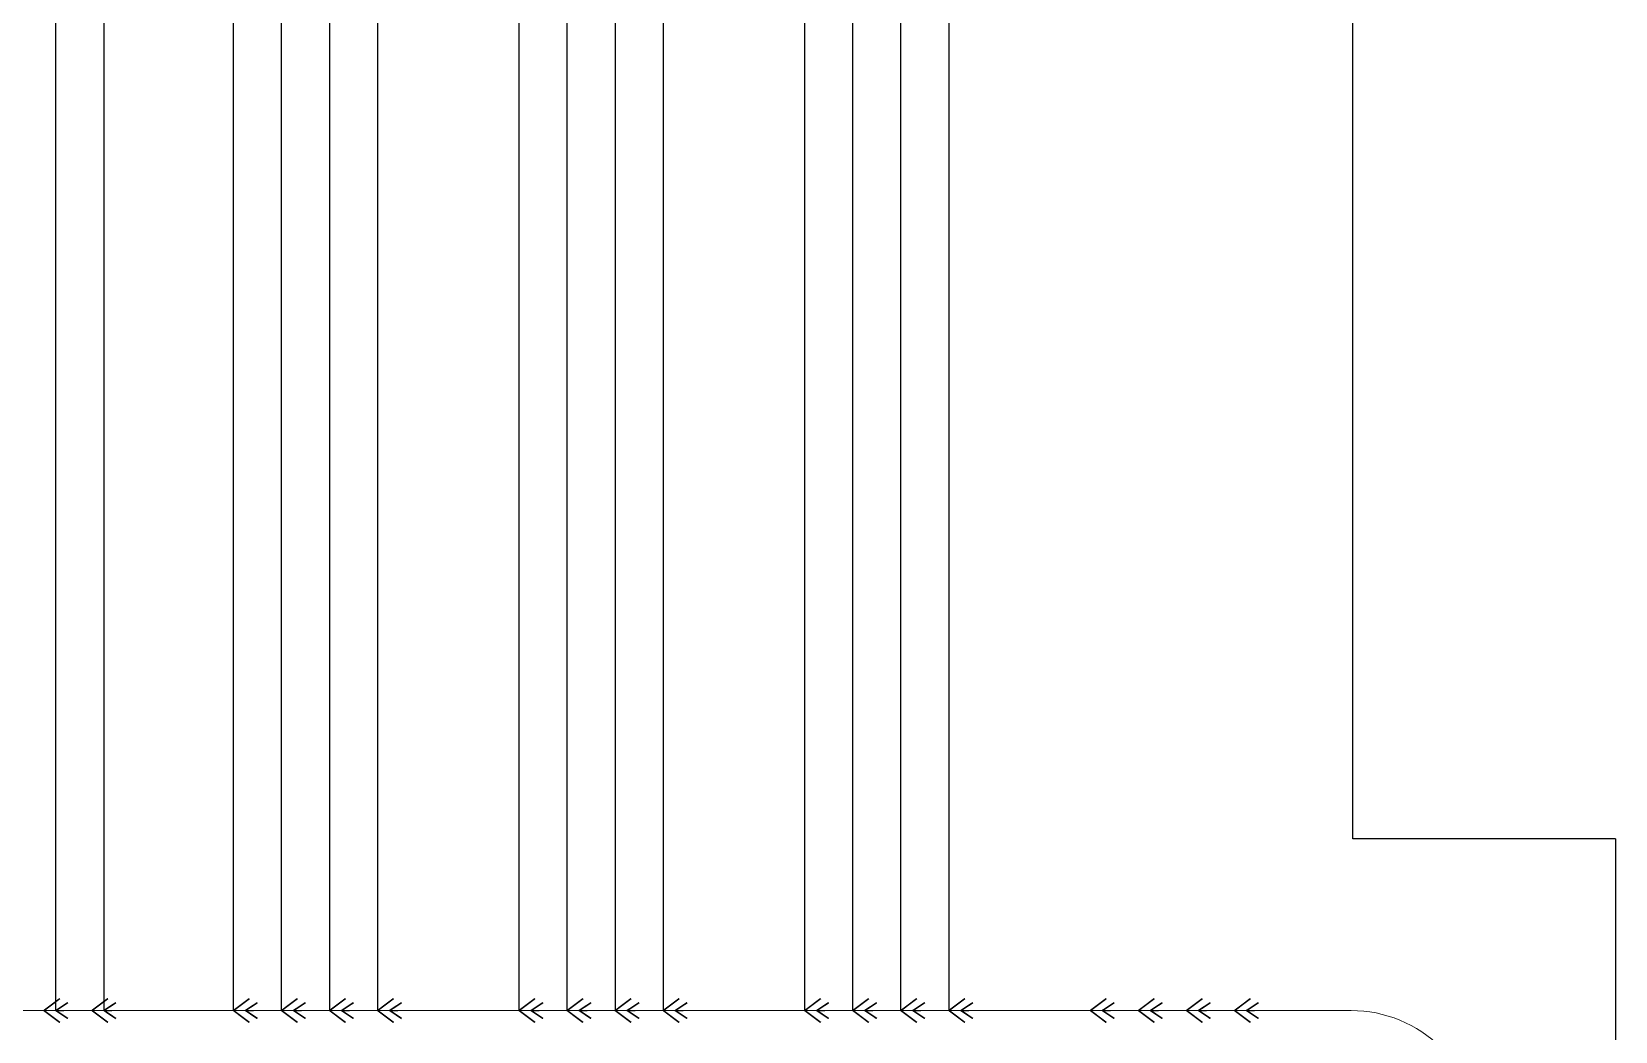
# Model space of a CAD drawing. Header units: inches. Extents: x -58 to 1235, y -506 to 1148.
# Drawn here: x 600.9 to 803.3, y 636.9 to 764.6 of the extents above; entities that cross this region are included whole.
import ezdxf
from ezdxf.enums import TextEntityAlignment as Align

# ---------------------------------------------------------------- set-up
doc = ezdxf.new("R2010")
doc.units = ezdxf.units.IN
doc.header["$MEASUREMENT"] = 0
for name, color, linetype in [('RED_10AWG', 1, 'Continuous'), ('SYMS', 7, 'Continuous'), ('WHT_12AWG', 7, 'Continuous')]:
    doc.layers.add(name, color=color, linetype=linetype)
doc.styles.add('WD', font='romans.shx')

# ---------------------------------------------------------------- blocks, each defined once
blk = doc.blocks.new('HC01PJ_1-')
blk.add_line((0.031, 0), (0.094, 0))
for points in [[(0.062, -0.094, 0.0125, 0.0125, 0), (-0.063, 0, 0.0125, 0.0125, 0), (0.062, 0.094, 0, 0, 0)], [(0.125, 0.062, 0.0125, 0.0125, 0), (0.031, 0, 0.0125, 0.0125, 0), (0.125, -0.063, 0, 0, 0)]]:
    blk.add_lwpolyline(points, format="xyseb")
at = {"style": 'WD', "width": 0.85}
for tag, p in [('INST', (-0.012, 0.467)), ('LOC', (-0.012, 0.295)), ('TAG1', (-0.01, 0.125)), ('DESC1', (-0.01, -0.344)), ('DESC2', (-0.01, -0.516)), ('DESC3', (-0.01, -0.687))]:
    blk.add_attdef(tag, text='', height=0.125, dxfattribs=at).set_placement(p, align=Align.CENTER)
at = {"style": 'WD'}
for tag, p, flags in [('FAMILY', (0.206, 0.131), 9), ('X4TERMDESC01', (-0.094, 0.031), 1), ('X1TERMDESC02', (0.125, 0.031), 1)]:
    blk.add_attdef(tag, p, '', height=0.01, dxfattribs=dict(at, flags=flags))
at = {"style": 'WD', "flags": 9}
blk.add_attdef('WDTYPE', text='', height=0.01, dxfattribs=at).set_placement((-0.221, 0.075), align=Align.RIGHT)
at = {"color": 7, "style": 'WD', "flags": 1}
for tag, p in [('X4TERM01', (-0.063, 0)), ('X1TERM02', (0.094, 0))]:
    blk.add_attdef(tag, p, '', height=0.0125, dxfattribs=at)
at = {"style": 'WD'}
for tag, p in [('X2LINK', (0, 0.094)), ('X8LINK', (0, -0.094))]:
    blk.add_attdef(tag, p, '', height=0.01, dxfattribs=at)
at = {"linetype": 'Continuous', "style": 'WD', "flags": 9}
for tag, p in [('ASSYCODE', (0.219, 0.062)), ('MFG', (0.228, 0.089)), ('CAT', (0.23, 0.108))]:
    blk.add_attdef(tag, text='', height=0.01, dxfattribs=at).set_placement(p, align=Align.CENTER)
at = {"linetype": 'Continuous', "style": 'WD', "flags": 8}
blk.add_attdef('TERM01', text='', height=0.125, dxfattribs=at).set_placement((-0.104, -0.031), align=Align.TOP_RIGHT)
blk.add_attdef('TERM02', text='', height=0.125, dxfattribs=at).set_placement((0.146, -0.031), align=Align.TOP_LEFT)

msp = doc.modelspace()

# ---------------------------------------------------------------- linework, layer by layer
at = {"color": 5, "lineweight": 9}
msp.add_lwpolyline([(410.31, 639.54), (769.53, 639.54, -0.414214), (785.78, 623.29), (785.78, 474.13, -0.414214), (769.53, 457.88), (635.92, 457.88)], format="xyb", dxfattribs=at)
at = {"layer": 'RED_10AWG'}
for p, q in [((604.05, 639.54), (604.05, 835.92)), ((610.19, 639.54), (610.19, 835.92)), ((626.74, 639.54), (626.74, 835.92)), ((632.88, 639.54), (632.88, 835.92)), ((639.02, 639.54), (639.02, 835.92)), ((645.16, 639.54), (645.16, 835.92)), ((663.24, 639.54), (663.24, 835.92)), ((669.38, 639.54), (669.38, 835.92)), ((675.52, 639.54), (675.52, 835.92)), ((681.66, 639.54), (681.66, 835.92)), ((699.73, 639.54), (699.73, 835.92)), ((705.87, 639.54), (705.87, 835.92)), ((712.01, 639.54), (712.01, 835.92)), ((718.15, 639.54), (718.15, 835.92))]:
    msp.add_line(p, q, dxfattribs=at)
at = {"layer": 'WHT_12AWG'}
for p, q in [((769.76, 661.48), (769.76, 1036.54)), ((803.28, 661.48), (769.76, 661.48)), ((803.28, 661.48), (803.28, 437.71))]:
    msp.add_line(p, q, dxfattribs=at)

# ---------------------------------------------------------------- block references
at = {"layer": 'SYMS', "color": 5, "lineweight": 9, "xscale": 16.25622826178745, "yscale": 16.25622826178745, "zscale": 16.25622826178745}
for p in [(603.54, 639.54), (609.68, 639.54), (627.76, 639.54), (633.9, 639.54), (640.04, 639.54), (646.18, 639.54), (664.25, 639.54), (670.39, 639.54), (676.53, 639.54), (682.67, 639.54), (700.75, 639.54), (706.89, 639.54), (713.03, 639.54), (719.17, 639.54), (737.24, 639.54), (743.38, 639.54), (749.52, 639.54), (755.66, 639.54)]:
    msp.add_blockref('HC01PJ_1-', p, dxfattribs=at)

doc.saveas('drawing.dxf')
